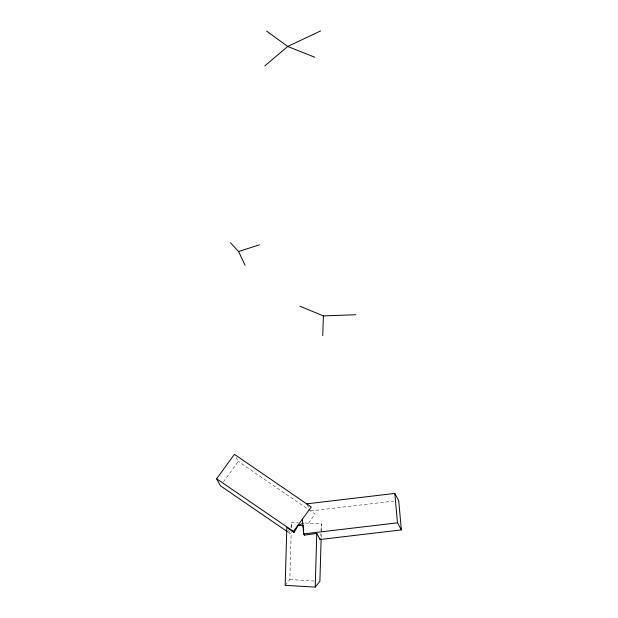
<?xml version="1.0" encoding="UTF-8"?>
<svg xmlns="http://www.w3.org/2000/svg" width="618" height="618" viewBox="0 0 618 618"><rect width="100%" height="100%" fill="white"/><g stroke="black" fill="none" stroke-linecap="round" stroke-linejoin="round"><path stroke-width="0.46" stroke-dasharray="3.09 2.32" d="M285.161 585.339L289.827 579.56L291.217 531.774M291.333 527.95L291.495 522.218L298.1 522.604M321.175 537.359L321.561 523.979L304.705 522.99M288.05 532.152L290.429 533.782L290.568 532.337M291.032 527.278L291.495 522.218M320.487 535.628L320.665 533.682M320.935 530.769L321.561 523.979M223.291 482.032L238.309 461.422L235.713 456.694M308.482 523.214L315.134 514.083L238.309 461.422M310.545 510.931L393.898 501.082M289.827 579.56L314.253 580.99M307.084 504.636L308.815 507.787M288.189 529.711L290.429 533.782"/><path stroke-width="0.93" d="M303.152 523.261L298.216 525.431L294.006 532.461L286.845 527.262L285.161 585.339L315.219 587.1L316.779 533.419L304.373 535.142L303.693 533.906L302.341 519.213M322.774 335.705L323.353 315.914L299.908 306.204M321.113 539.267L319.892 581.322L315.219 587.1M306.652 503.855L394.794 493.427L398.687 500.51L401.383 529.896L320.132 539.506L320.217 538.541M303.16 526.304L303.16 525.524M287.254 531.604L220.51 485.848L216.617 478.765L234.415 454.338L311.24 506.999L293.442 531.434L294.006 532.461M264.759 65.933L287.733 46.458L320.665 30.9M230.46 242.774L238.602 251.541L259.521 244.79M303.693 533.906L397.49 522.82L401.383 529.896M323.353 315.914L355.852 314.732M298.216 525.431L303.083 525.709M314.794 57.235L287.733 46.458L266.628 31.109M216.617 478.765L293.442 531.434M316.779 533.419L320.132 539.506M238.602 251.541L245.083 265.315M303.322 527.478L303.724 530.429M304.126 533.373L304.373 535.142M394.794 493.427L397.49 522.82"/></g></svg>
